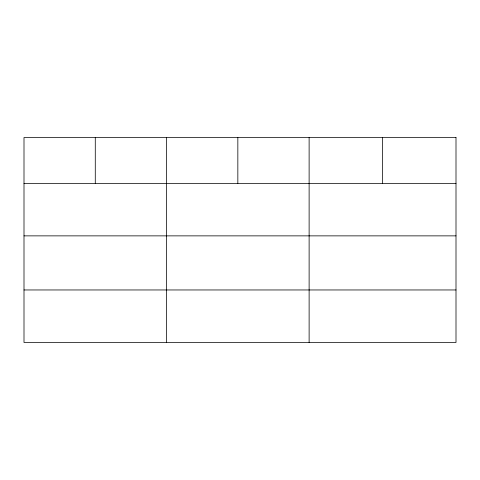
<?xml version="1.0" encoding="UTF-8"?>
<svg xmlns="http://www.w3.org/2000/svg" width="480" height="480" viewBox="0 0 480 480"><rect width="100%" height="100%" fill="white"/><g stroke="black" fill="none" stroke-linecap="round" stroke-linejoin="round"><path stroke-width="0.72" d="M24 183.36L456 183.36M24 235.866L456 235.866M24 289.962L456 289.962M382.56 137.532L382.56 183.36M309.12 137.532L309.12 342.468M237.84 137.532L237.84 183.36M166.56 137.532L166.56 342.468M95.28 137.532L95.28 183.36M456 137.532L24 137.532L24 342.468L456 342.468L456 137.532"/></g></svg>
